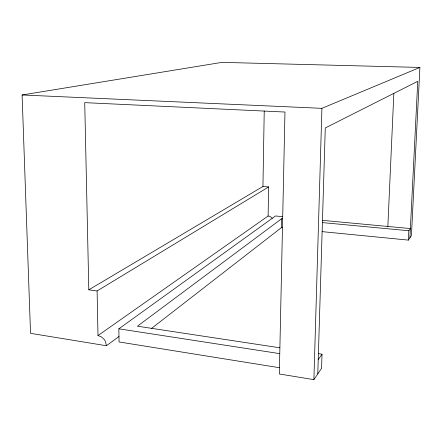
<?xml version="1.0" encoding="UTF-8"?>
<svg xmlns="http://www.w3.org/2000/svg" width="442" height="442" viewBox="0 0 442 442"><rect width="100%" height="100%" fill="white"/><g stroke="black" fill="none" stroke-linecap="round" stroke-linejoin="round"><path stroke-width="0.66" d="M318.411 353.65L322.019 354.197L321.577 368.296L313.897 379.634L279.322 373.987L284.974 112.041L84.72 102.643L88.809 289.819L262.94 186.474L264.228 111.064M268.642 186.933L97.102 290.963L97.991 335.572L268.112 216.028L268.642 186.933L262.94 186.474M151.623 328.345L281.399 227.63L281.587 218.74L282.67 218.845M313.897 379.634L321.92 108.334L419.9 67.438L411.425 235.608L408.375 240.111L322.124 231.636M317.792 373.877L325.279 127.97L417.756 81.317L409.916 237.84M387.849 226.459L393.844 93.378M408.375 240.111L408.844 230.746L410.38 228.564L322.467 220.354M318.229 359.584L322.019 354.197M281.587 218.74L137.44 326.196L279.885 347.804M419.9 67.438L221.995 62.366L22.1 94.975L30.531 333.334L106.428 345.738L118.975 336.484M279.46 367.722L119.058 341.959L118.859 328.815L275.51 215.967L282.72 216.641M22.1 94.975L321.92 108.334M322.4 222.591L408.844 230.746M281.399 227.63L282.477 227.735M88.809 289.819L97.102 290.963M118.859 328.815L279.764 353.644M97.991 335.572L101.041 336.677L103.887 339.097A11.282 11.282 0 0 1 105.428 341.528L106.428 345.738M268.112 216.011A6.127 6.127 0 0 1 272.255 218.315"/></g></svg>
